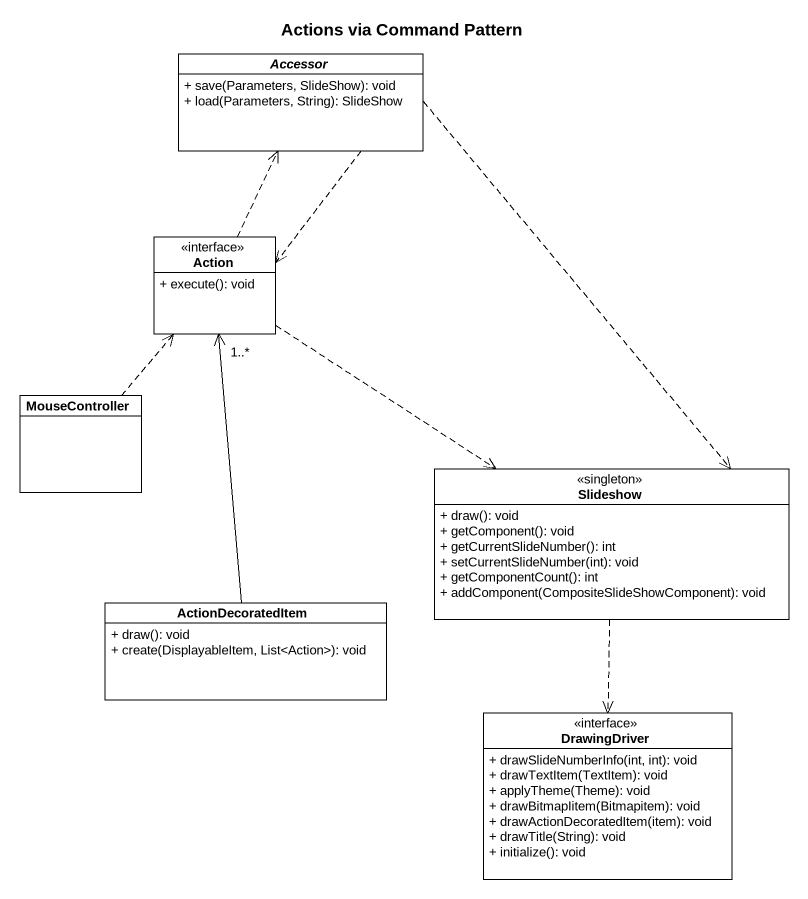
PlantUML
@startuml
title Actions via Command Pattern
hide circle
hide empty members
skinparam classAttributeIconSize 0
abstract class Accessor {
  + save(Parameters, SlideShow): void
  + load(Parameters, String): SlideShow
}
class "Action" as Action_ <<interface>> {
  + execute(): void
}
class MouseController
class Slideshow <<singleton>> {
  + draw(): void
  + getComponent(): void
  + getCurrentSlideNumber(): int
  + setCurrentSlideNumber(int): void
  + getComponentCount(): int
  + addComponent(CompositeSlideShowComponent): void
}
class ActionDecoratedItem {
  + draw(): void
  + create(DisplayableItem, List<Action>): void
}
class DrawingDriver <<interface>> {
  + drawSlideNumberInfo(int, int): void
  + drawTextItem(TextItem): void
  + applyTheme(Theme): void
  + drawBitmapIitem(Bitmapitem): void
  + drawActionDecoratedItem(item): void
  + drawTitle(String): void
  + initialize(): void
}
Accessor ..> Action_
Accessor ..> Slideshow
Action_ .up.> Accessor
Action_ ..> Slideshow
MouseController .up.> Action_
Slideshow ..> DrawingDriver
ActionDecoratedItem -up-> "1..*" Action_
@enduml
